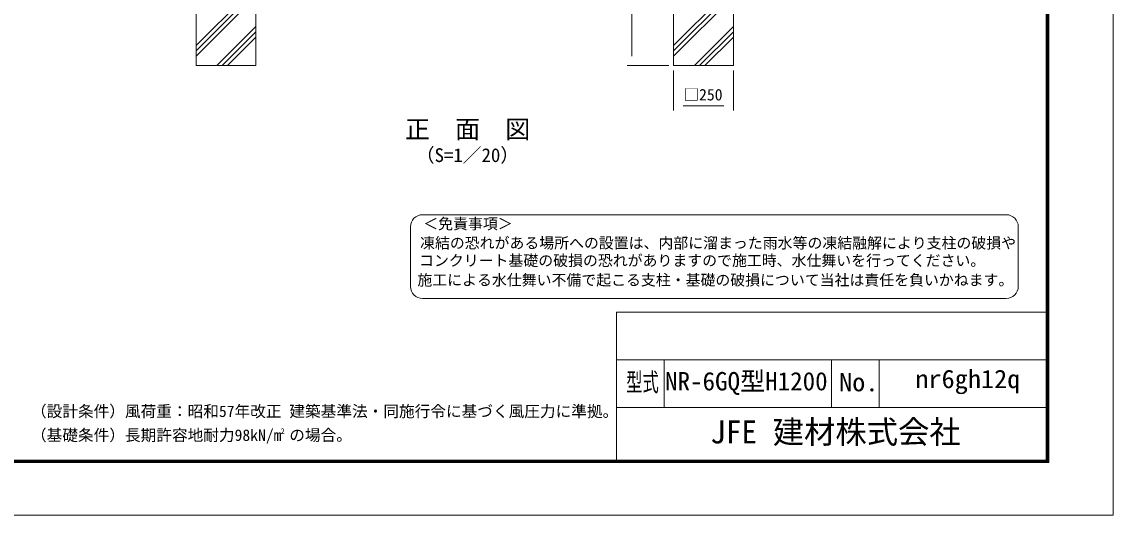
# Model space of a CAD drawing. Units: millimetres, scale not verified. Extents: x -4200 to 4200, y -2970 to 2970.
# Drawn here: x -371 to 4200, y -2970 to -905 of the extents above; entities that cross this region are included whole.
import ezdxf
from ezdxf.enums import TextEntityAlignment as Align

# ---------------------------------------------------------------- set-up
doc = ezdxf.new("R2010")
doc.units = ezdxf.units.MM
doc.header["$LTSCALE"] = 20
for name, color, linetype, lineweight in [('0-0_D-TTL-TXT', 7, 'Continuous', 18), ('0-1_D-STR4', 7, 'Continuous', 9), ('0-5_D-DCR-HCH', 7, 'Continuous', 9), ('0-7_D-STR-DIM', 7, 'Continuous', 9), ('0-B_D-TTL', 7, 'Continuous', 9)]:
    doc.layers.add(name, color=color, linetype=linetype, lineweight=lineweight)
doc.styles.add('ＭＳ ゴシック', font='')
doc.styles.get('ＭＳ ゴシック').set_extended_font_data('MS Gothic')

msp = doc.modelspace()

# ---------------------------------------------------------------- linework, layer by layer
at = {"layer": '0-0_D-TTL-TXT', "color": 2}
for p, q in [((3752.43, -1712.7), (1306.88, -1712.7)), ((1256.88, -1762.7), (1256.88, -2012.7)), ((3802.43, -2012.7), (3802.43, -1762.7)), ((1306.88, -2062.7), (3752.43, -2062.7))]:
    msp.add_line(p, q, dxfattribs=at)
for centre, start, end in [((1306.88, -1762.7), 90, 180), ((3752.43, -1762.7), 0, 90), ((1306.88, -2012.7), 180, 270), ((3752.43, -2012.7), 270, 0)]:
    msp.add_arc(centre, 50, start, end, dxfattribs=at)
at = {"layer": '0-1_D-STR4'}
for p, q in [((359.22, -588.63), (359.22, -1088.63)), ((609.22, -588.63), (609.22, -1088.63)), ((2359.22, -588.63), (2359.22, -1088.63)), ((2609.22, -588.63), (2609.22, -1088.63)), ((359.22, -1088.63), (609.22, -1088.63)), ((2609.22, -1088.63), (2359.22, -1088.63))]:
    msp.add_line(p, q, dxfattribs=at)
at = {"layer": '0-5_D-DCR-HCH'}
for p, q in [((359.22, -1004.65), (609.22, -754.65)), ((359.22, -1026.75), (609.22, -776.75)), ((2359.22, -1004.65), (2609.22, -754.65)), ((2359.22, -1026.75), (2609.22, -776.75)), ((359.22, -1048.84), (609.22, -798.84)), ((2359.22, -1048.84), (2609.22, -798.84)), ((445.94, -1088.63), (609.22, -925.36)), ((468.04, -1088.63), (609.22, -947.46)), ((2445.94, -1088.63), (2609.22, -925.36)), ((2468.04, -1088.63), (2609.22, -947.46)), ((490.14, -1088.63), (609.22, -969.55)), ((2490.14, -1088.63), (2609.22, -969.55))]:
    msp.add_line(p, q, dxfattribs=at)
at = {"layer": '0-7_D-STR-DIM'}
for p, q in [((2184, -628.63), (2184, -1048.63)), ((2339.22, -1088.63), (2164, -1088.63)), ((2359.22, -1108.63), (2359.22, -1276.33)), ((2609.22, -1108.63), (2609.22, -1276.33)), ((2399.22, -1256.33), (2569.22, -1256.33))]:
    msp.add_line(p, q, dxfattribs=at)
at = {"layer": '0-B_D-TTL'}
for p, q in [((2120, -2120), (2120, -2740)), ((2120, -2120), (3920, -2120)), ((2120, -2320), (3920, -2320)), ((2320, -2320), (2320, -2520)), ((3020, -2320), (3020, -2520)), ((3220, -2320), (3220, -2520)), ((2120, -2520), (3920, -2520))]:
    msp.add_line(p, q, dxfattribs=at)
at = {"layer": '0-B_D-TTL', "color": 2, "lineweight": 18}
msp.add_lwpolyline([(-4200, 2970), (4200, 2970), (4200, -2970), (-4200, -2970)], close=True, dxfattribs=at)
at = {"layer": '0-B_D-TTL'}
for points in [[(-3930, 2750), (3930, 2750), (3930, -2750), (-3930, -2750)], [(-3927.5, 2747.5), (3927.5, 2747.5), (3927.5, -2747.5), (-3927.5, -2747.5)], [(-3925, 2745), (3925, 2745), (3925, -2745), (-3925, -2745)], [(-3922.5, 2742.5), (3922.5, 2742.5), (3922.5, -2742.5), (-3922.5, -2742.5)], [(-3920, 2740), (3920, 2740), (3920, -2740), (-3920, -2740)]]:
    msp.add_lwpolyline(points, close=True, dxfattribs=at)

# ---------------------------------------------------------------- texts
at = {"layer": '0-0_D-TTL-TXT', "style": 'ＭＳ ゴシック'}
for s, height, p in [('正\u3000面\u3000図', 76.98, (1233.64, -1416.31)), ('（S=1／20）', 57.77, (1279.12, -1509.5)), ('＜免責事項＞ \u3000\u3000', 45.75, (1310.58, -1786.88)), ('凍結の恐れがある場所への設置は、内部に溜まった雨水等の凍結融解により支柱の破損や', 45.75, (1297.06, -1867.37)), ('コンクリート基礎の破損の恐れがありますので施工時、水仕舞いを行ってください。', 45.75, (1292.95, -1940.8)), ('施工による水仕舞い不備で起こる支柱・基礎の破損について当社は責任を負いかねます。 ', 45.75, (1285.96, -2022.29)), ('NR-6GQ型H1200', 76.98, (2323.07, -2470.99)), ('（設計条件）風荷重：昭和57年改正 建築基準法・同施行令に基づく風圧力に準拠。', 48.09, (-332.45, -2573.6)), ('JFE 建材株式会社', 96.19, (2512.38, -2698.5)), ('（基礎条件）長期許容地耐力98kN/m の場合。', 48.09, (-332.45, -2673.6)), ('2', 24.05, (713.02, -2637.79))]:
    msp.add_text(s, height=height, dxfattribs=at).set_placement(p, align=Align.BOTTOM_LEFT)
for s, width, p in [('型式', 0.65, (2160.27, -2474.8)), ('No.', 1.05, (3052, -2474.8)), ('nr6gh12q', 1.05, (3371.33, -2461.47))]:
    msp.add_text(s, height=76.98, dxfattribs=dict(at, width=width)).set_placement(p, align=Align.BOTTOM_LEFT)
at = {"layer": '0-7_D-STR-DIM', "style": 'ＭＳ ゴシック'}
msp.add_text('□250', height=48.09, dxfattribs=at).set_placement((2400.07, -1248.57), align=Align.BOTTOM_LEFT)

doc.saveas('drawing.dxf')
